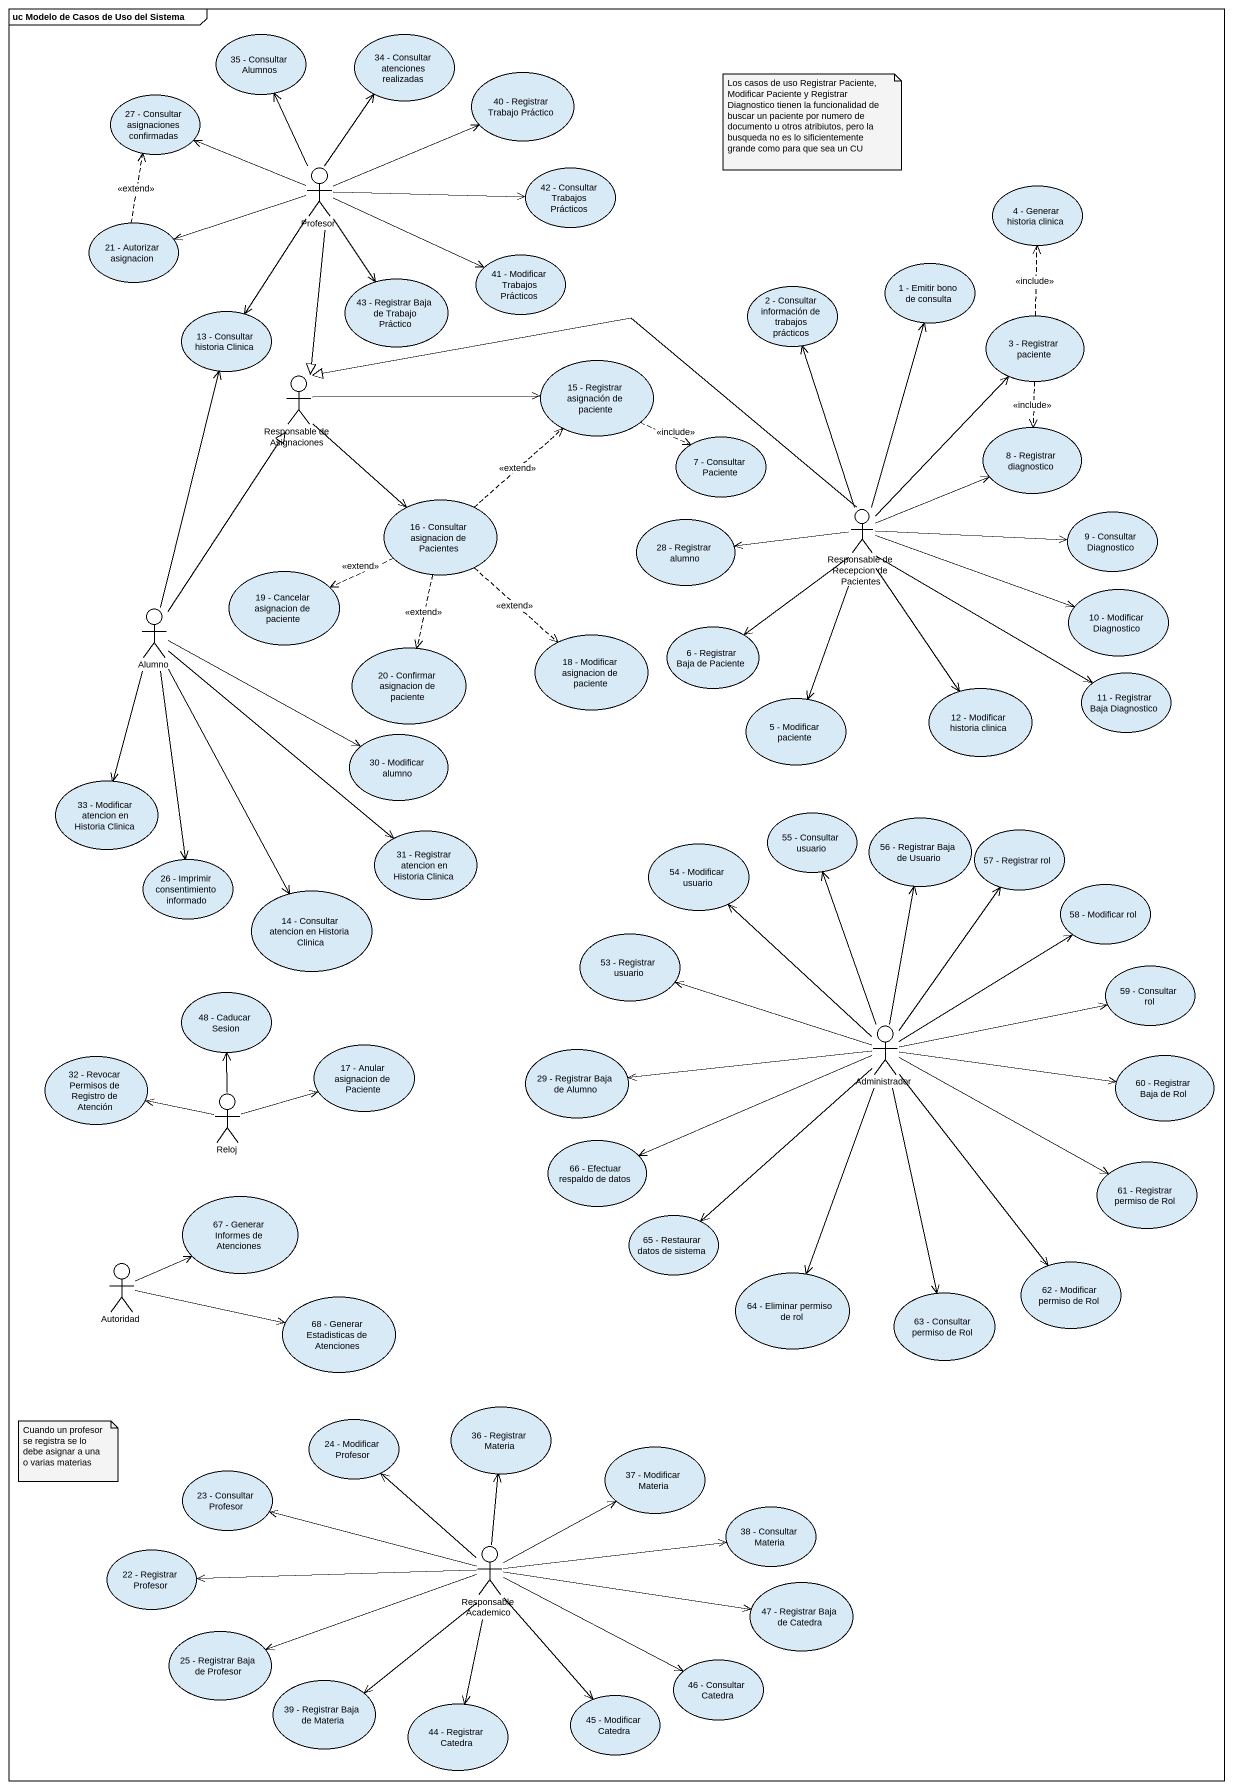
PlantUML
@startuml
mainframe uc Modelo de Casos de Uso del Sistema
usecase "35 - Consultar Alumnos" as u35_Consultar_Alumnos
usecase "34 - Consultar atenciones realizadas" as u34_Consultar_atenciones
usecase "27 - Consultar asignaciones confirmadas" as u27_Consultar_asignaciones
usecase "40 - Registrar Trabajo Práctico" as u40_Registrar_Trabajo
actor Profesor
usecase "42 - Consultar Trabajos Prácticos" as u42_Consultar_Trabajos
usecase "4 - Generar historia clinica" as u4_Generar_historia_clinica
usecase "21 - Autorizar asignacion" as u21_Autorizar_asignacion
usecase "41 - Modificar Trabajos Prácticos" as u41_Modificar_Trabajos
usecase "43 - Registrar Baja de Trabajo Práctico" as u43_Registrar_Baja_de
usecase "2 - Consultar información de trabajos prácticos" as u2_Consultar_información_de
usecase "1 - Emitir bono de consulta" as u1_Emitir_bono_de_consulta
usecase "13 - Consultar historia Clinica" as u13_Consultar_historia
usecase "3 - Registrar paciente" as u3_Registrar_paciente
actor "Responsable de Asignaciones" as Responsable_de_Asignaciones
usecase "15 - Registrar asignación de paciente" as u15_Registrar_asignación_de
usecase "7 - Consultar Paciente" as u7_Consultar_Paciente
usecase "8 - Registrar diagnostico" as u8_Registrar_diagnostico
usecase "16 - Consultar asignacion de Pacientes" as u16_Consultar_asignacion_de
usecase "28 - Registrar alumno" as u28_Registrar_alumno
actor "Responsable de Recepcion de Pacientes" as Responsable_de_Recepcion_de
usecase "9 - Consultar Diagnostico" as u9_Consultar_Diagnostico
actor Alumno
usecase "19 - Cancelar asignacion de paciente" as u19_Cancelar_asignacion_de
usecase "10 - Modificar Diagnostico" as u10_Modificar_Diagnostico
usecase "20 - Confirmar asignacion de paciente" as u20_Confirmar_asignacion_de
usecase "18 - Modificar asignacion de paciente" as u18_Modificar_asignacion_de
usecase "6 - Registrar Baja de Paciente" as u6_Registrar_Baja_de_Paciente
usecase "11 - Registrar Baja Diagnostico" as u11_Registrar_Baja
usecase "5 - Modificar paciente" as u5_Modificar_paciente
usecase "12 - Modificar historia clinica" as u12_Modificar_historia
usecase "30 - Modificar alumno" as u30_Modificar_alumno
usecase "33 - Modificar atencion en Historia Clinica" as u33_Modificar_atencion_en
usecase "31 - Registrar atencion en Historia Clinica" as u31_Registrar_atencion_en
usecase "55 - Consultar usuario" as u55_Consultar_usuario
usecase "56 - Registrar Baja de Usuario" as u56_Registrar_Baja_de_Usuario
usecase "57 - Registrar rol" as u57_Registrar_rol
usecase "26 - Imprimir consentimiento informado" as u26_Imprimir_consentimiento
usecase "54 - Modificar usuario" as u54_Modificar_usuario
usecase "14 - Consultar atencion en Historia Clinica" as u14_Consultar_atencion_en
usecase "58 - Modificar rol" as u58_Modificar_rol
usecase "53 - Registrar usuario" as u53_Registrar_usuario
usecase "48 - Caducar Sesion" as u48_Caducar_Sesion
usecase "59 - Consultar rol" as u59_Consultar_rol
actor Administrador
usecase "32 - Revocar Permisos de Registro de Atención" as u32_Revocar_Permisos_de
usecase "17 - Anular asignacion de Paciente" as u17_Anular_asignacion_de
usecase "29 - Registrar Baja de Alumno" as u29_Registrar_Baja_de_Alumno
usecase "60 - Registrar Baja de Rol" as u60_Registrar_Baja_de_Rol
actor Reloj
usecase "66 - Efectuar respaldo de datos" as u66_Efectuar_respaldo_de
usecase "61 - Registrar permiso de Rol" as u61_Registrar_permiso_de_Rol
usecase "67 - Generar Informes de Atenciones" as u67_Generar_Informes_de
usecase "65 - Restaurar datos de sistema" as u65_Restaurar_datos_de
actor Autoridad
usecase "62 - Modificar permiso de Rol" as u62_Modificar_permiso_de_Rol
usecase "68 - Generar Estadisticas de Atenciones" as u68_Generar_Estadisticas_de
usecase "64 - Eliminar permiso de rol" as u64_Eliminar_permiso_de_rol
usecase "63 - Consultar permiso de Rol" as u63_Consultar_permiso_de_Rol
usecase "24 - Modificar Profesor" as u24_Modificar_Profesor
usecase "36 - Registrar Materia" as u36_Registrar_Materia
usecase "37 - Modificar Materia" as u37_Modificar_Materia
usecase "23 - Consultar Profesor" as u23_Consultar_Profesor
usecase "38 - Consultar Materia" as u38_Consultar_Materia
usecase "22 - Registrar Profesor" as u22_Registrar_Profesor
actor "Responsable Academico" as Responsable_Academico
usecase "47 - Registrar Baja de Catedra" as u47_Registrar_Baja_de_Catedra
usecase "25 - Registrar Baja de Profesor" as u25_Registrar_Baja_de
usecase "39 - Registrar Baja de Materia" as u39_Registrar_Baja_de_Materia
usecase "46 - Consultar Catedra" as u46_Consultar_Catedra
usecase "44 - Registrar Catedra" as u44_Registrar_Catedra
usecase "45 - Modificar Catedra" as u45_Modificar_Catedra
Profesor -up-> u35_Consultar_Alumnos
Profesor -up-> u34_Consultar_atenciones
Profesor -left-> u27_Consultar_asignaciones
Profesor -right-> u40_Registrar_Trabajo
Profesor -right-> u42_Consultar_Trabajos
Profesor -left-> u21_Autorizar_asignacion
Profesor -right-> u41_Modificar_Trabajos
Profesor --> u43_Registrar_Baja_de
Profesor --> u13_Consultar_historia
Profesor --|> Responsable_de_Asignaciones
u21_Autorizar_asignacion .up.> u27_Consultar_asignaciones : <<extend>>
u3_Registrar_paciente .up.> u4_Generar_historia_clinica : <<include>>
u3_Registrar_paciente ..> u8_Registrar_diagnostico : <<include>>
Responsable_de_Asignaciones -right-> u15_Registrar_asignación_de
Responsable_de_Asignaciones --> u16_Consultar_asignacion_de
u15_Registrar_asignación_de .right.> u7_Consultar_Paciente : <<include>>
u16_Consultar_asignacion_de .up.> u15_Registrar_asignación_de : <<extend>>
u16_Consultar_asignacion_de .left.> u19_Cancelar_asignacion_de : <<extend>>
u16_Consultar_asignacion_de ..> u20_Confirmar_asignacion_de : <<extend>>
u16_Consultar_asignacion_de ..> u18_Modificar_asignacion_de : <<extend>>
Responsable_de_Recepcion_de -up-> u2_Consultar_información_de
Responsable_de_Recepcion_de -up-> u1_Emitir_bono_de_consulta
Responsable_de_Recepcion_de -up-> u3_Registrar_paciente
Responsable_de_Recepcion_de -left-|> Responsable_de_Asignaciones
Responsable_de_Recepcion_de -right-> u8_Registrar_diagnostico
Responsable_de_Recepcion_de -left-> u28_Registrar_alumno
Responsable_de_Recepcion_de -right-> u9_Consultar_Diagnostico
Responsable_de_Recepcion_de -right-> u10_Modificar_Diagnostico
Responsable_de_Recepcion_de --> u6_Registrar_Baja_de_Paciente
Responsable_de_Recepcion_de -right-> u11_Registrar_Baja
Responsable_de_Recepcion_de --> u5_Modificar_paciente
Responsable_de_Recepcion_de --> u12_Modificar_historia
Alumno -up-> u13_Consultar_historia
Alumno -up-|> Responsable_de_Asignaciones
Alumno -right-> u30_Modificar_alumno
Alumno --> u33_Modificar_atencion_en
Alumno --> u31_Registrar_atencion_en
Alumno --> u26_Imprimir_consentimiento
Alumno --> u14_Consultar_atencion_en
Administrador -up-> u55_Consultar_usuario
Administrador -up-> u56_Registrar_Baja_de_Usuario
Administrador -up-> u57_Registrar_rol
Administrador -up-> u54_Modificar_usuario
Administrador -up-> u58_Modificar_rol
Administrador -left-> u53_Registrar_usuario
Administrador -right-> u59_Consultar_rol
Administrador -left-> u29_Registrar_Baja_de_Alumno
Administrador -right-> u60_Registrar_Baja_de_Rol
Administrador -left-> u66_Efectuar_respaldo_de
Administrador -right-> u61_Registrar_permiso_de_Rol
Administrador --> u65_Restaurar_datos_de
Administrador --> u62_Modificar_permiso_de_Rol
Administrador --> u64_Eliminar_permiso_de_rol
Administrador --> u63_Consultar_permiso_de_Rol
Reloj -up-> u48_Caducar_Sesion
Reloj -left-> u32_Revocar_Permisos_de
Reloj -right-> u17_Anular_asignacion_de
Autoridad -right-> u67_Generar_Informes_de
Autoridad -right-> u68_Generar_Estadisticas_de
Responsable_Academico -up-> u24_Modificar_Profesor
Responsable_Academico -up-> u36_Registrar_Materia
Responsable_Academico -up-> u37_Modificar_Materia
Responsable_Academico -left-> u23_Consultar_Profesor
Responsable_Academico -right-> u38_Consultar_Materia
Responsable_Academico -left-> u22_Registrar_Profesor
Responsable_Academico -right-> u47_Registrar_Baja_de_Catedra
Responsable_Academico -left-> u25_Registrar_Baja_de
Responsable_Academico --> u39_Registrar_Baja_de_Materia
Responsable_Academico -right-> u46_Consultar_Catedra
Responsable_Academico --> u44_Registrar_Catedra
Responsable_Academico --> u45_Modificar_Catedra
note as N1
  Los casos de uso Registrar Paciente, Modificar Paciente y Registrar Diagnostico tienen la funcionalidad de buscar un paciente por numero de documento u otros atribiutos, pero la busqueda no es lo sificientemente grande como para que sea un CU
end note
note as N2
  Cuando un profesor se registra se lo debe asignar a una o varias materias
end note
@enduml
